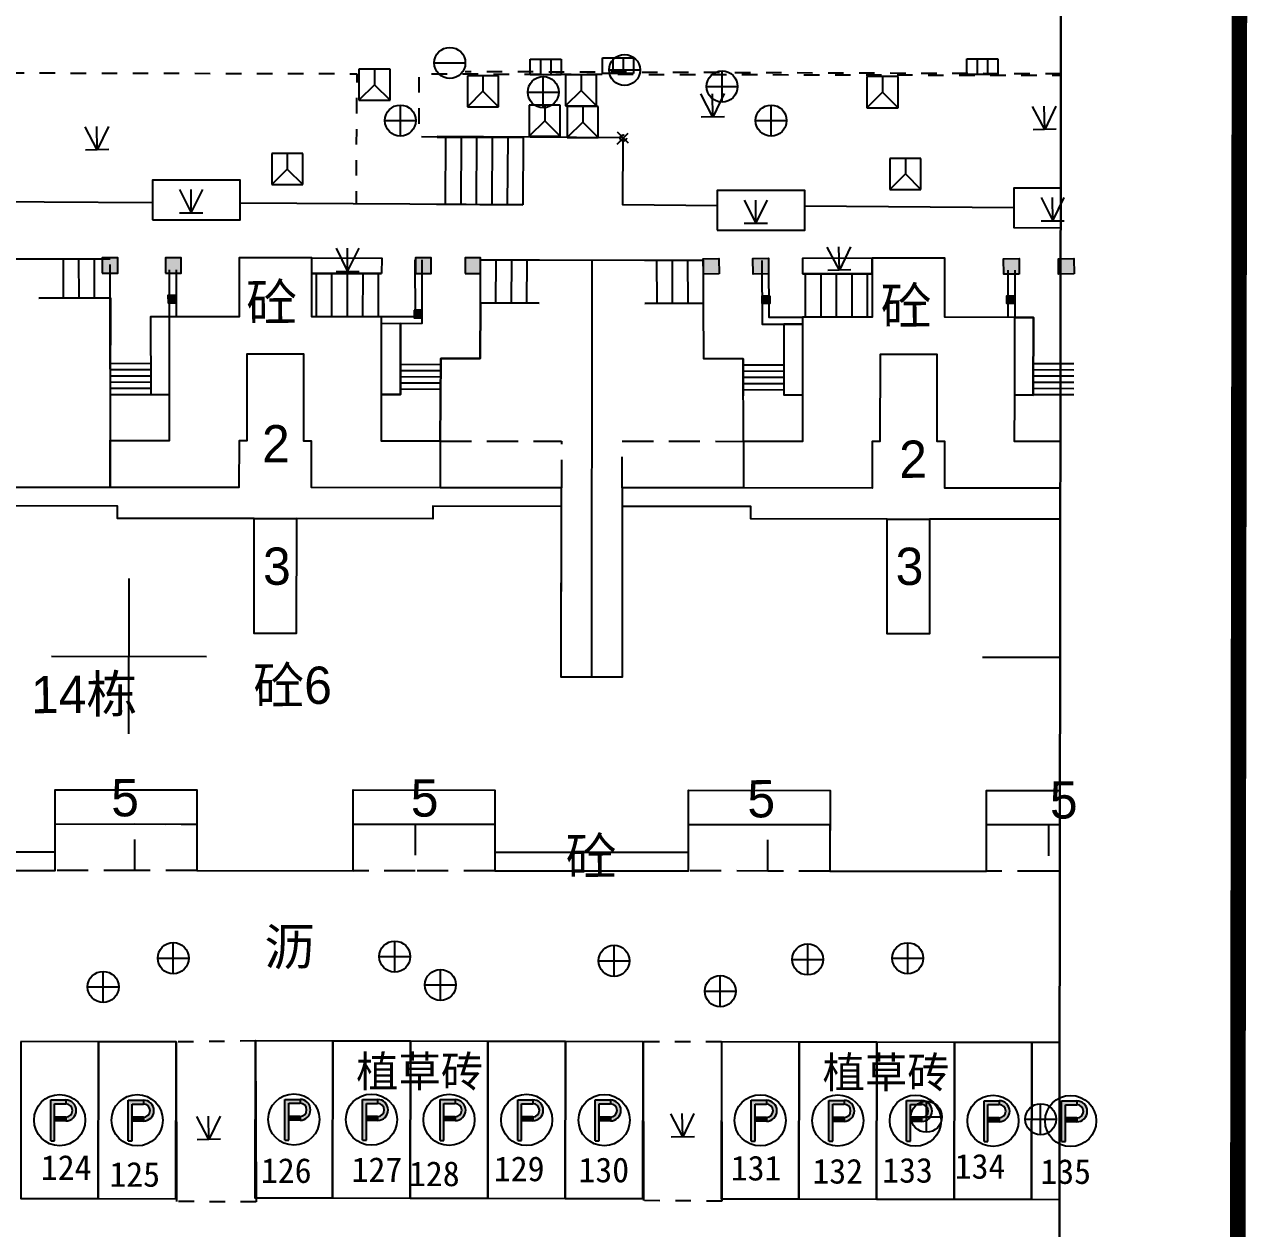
# Model space of a CAD drawing. Extents: x 99002 to 478558, y 2449839 to 2450453.
# Drawn here: x 478502.37 to 478542.15, y 2450095.08 to 2450133.86 of the extents above; entities that cross this region are included whole.
import ezdxf
from ezdxf.enums import TextEntityAlignment as Align

# ---------------------------------------------------------------- set-up
doc = ezdxf.new("R2010")
doc.units = 0
doc.header["$LTSCALE"] = 0.5
doc.header["$PDMODE"] = 35
doc.header["$PDSIZE"] = 0.2
doc.linetypes.add('X5', pattern=[3, 2, -1])
doc.linetypes.add('X6', pattern=[2, 1, -1])
doc.layers.get('0').update_dxf_attribs({"linetype": 'CONTINUOUS'})
for name, color, linetype in [('DLSS', 4, 'CONTINUOUS'), ('DMTZ', 3, 'CONTINUOUS'), ('GCD', 1, 'CONTINUOUS'), ('GXYZ', 2, 'CONTINUOUS'), ('JMD', 6, 'CONTINUOUS'), ('TK', 7, 'CONTINUOUS'), ('ZBTZ', 3, 'CONTINUOUS'), ('ZJ', 7, 'CONTINUOUS')]:
    doc.layers.add(name, color=color, linetype=linetype)
doc.styles.add('HZ', font='STXIHEI.TTF', dxfattribs={"width": 0.8})
doc.styles.add('等线体', font='simhei.ttf')
doc.styles.add('细等线体', font='FZXDXJW.TTF', dxfattribs={"width": 0.8})
doc.linetypes.add('10422', pattern='A,0.75,[150,AAA.SHX,S=0.5,R=0,X=0,Y=0.5],1.5,[177,AAA.SHX,S=1,R=0,X=0,Y=0.4],0.75', length=3)
doc.linetypes.add('1161', pattern='A,0,[149,AAA.SHX,S=0.15,R=0,X=0,Y=0],-1.6', length=1.6)
doc.linetypes.add('444', pattern='A,4.5,[145,AAA.SHX,S=1,R=0,X=0,Y=1],4.5,-0.5,[146,AAA.SHX,S=1,R=0,X=0,Y=0],-0.5', length=10)

# ---------------------------------------------------------------- blocks, each defined once
blk = doc.blocks.new('gc043')
for p, q in [((-8.881784197001252e-16, -1), (-8.881784197001252e-16, 1)), ((-1, 0), (1, 0))]:
    blk.add_line(p, q)
blk.add_circle((0, 0), 1)
blk = doc.blocks.new('GC200')
at = {"linetype": 'Continuous', "const_width": 0.2, "flags": 128}
blk.add_lwpolyline([(-0.1, 0, 1), (0.1, 0, 1)], format="xyb", close=True, dxfattribs=at)
blk = doc.blocks.new('gc042')
blk.add_line((-1, 0), (1, 0))
blk.add_circle((0, 0), 1)
blk = doc.blocks.new('gc049')
for p, q in [((-1, 1.2), (-1, -0.8)), ((1, 1.2), (-1, 1.2)), ((0, 1.2), (0, 0.2)), ((1, -0.8), (1, 1.2)), ((0, 0.2), (-1, -0.8)), ((0, 0.2), (1, -0.8)), ((-1, -0.8), (1, -0.8))]:
    blk.add_line(p, q)
blk = doc.blocks.new('gc041')
for p, q in [((-1, 0.5), (1, 0.5)), ((-1, -0.5), (-1, 0.5)), ((-0.3300000000000001, 0.5), (-0.3300000000000001, -0.5)), ((0.3300000000000001, 0.5), (0.3300000000000001, -0.5)), ((1, 0.5), (1, -0.5)), ((1, -0.5), (-1, -0.5))]:
    blk.add_line(p, q)
blk = doc.blocks.new('gc002')
at = {"linetype": 'Continuous'}
blk.add_hatch(color=256, dxfattribs=at).paths.add_polyline_path([(0.5, 0.5), (-0.5, 0.5), (-0.5, -0.5), (0.5, -0.5)])
blk.add_lwpolyline([(-0.5, -0.5), (0.5, -0.5), (0.5, 0.5), (-0.5, 0.5), (-0.5, -0.5)])
blk = doc.blocks.new('gc124')
for p, q in [((-0.75, 1.5), (0, 0)), ((0, 0), (0, 1.5)), ((0, 0), (0.75, 1.5)), ((-0.75, 0), (0.75, 0))]:
    blk.add_line(p, q)
blk = doc.blocks.new('gc297')
at = {"linetype": 'Continuous'}
for points in [[(-0.3264895667662628, 1.045900798234385), (0.3985104332337368, 1.045900798234385), (0.3985104332337368, 1.295900798234385), (-0.4514895667662628, 1.295900798234385), (-0.5764895667662628, 1.295900798234385), (-0.5764895667662628, 1.170900798234385), (-0.5764895667662628, -1.329099201765614), (-0.3264895667662628, -1.329099201765614)], [(0.3985104332337368, -0.05409920176561478), (-0.3264895667662628, -0.05409920176561478), (-0.3264895667662628, 0.1959007982343852), (0.3985104332337368, 0.1959007982343852)]]:
    blk.add_hatch(color=256, dxfattribs=at).paths.add_polyline_path(points)
h = blk.add_hatch(color=256, dxfattribs=at)
edge = h.paths.add_edge_path()
edge.add_line((0.3985104332337368, 1.295900798234385), (0.3985104332337368, 1.045900798234385))
edge.add_arc((0.3985104332337368, 0.6209007982343853), 0.425, -90, 90, ccw=False)
edge.add_line((0.3985104332337372, 0.1959007982343852), (0.3985104332337372, -0.05409920176561478))
edge.add_arc((0.3985104332337368, 0.6209007982343853), 0.675, 270, 450)
for p, q in [((-0.5764895667662628, 1.170900798234385), (-0.5764895667662628, 1.295900798234385)), ((-0.5764895667662628, 1.295900798234385), (-0.4514895667662628, 1.295900798234385)), ((-0.5764895667662628, -1.329099201765614), (-0.5764895667662628, 1.170900798234385)), ((-0.4514895667662628, 1.295900798234385), (0.3985104332337368, 1.295900798234385)), ((-0.3264895667662628, 1.045900798234385), (0.3985104332337368, 1.045900798234385)), ((-0.3264895667662628, -1.329099201765614), (-0.3264895667662628, 1.045900798234385)), ((0.3985104332337368, 1.295900798234385), (0.3985104332337368, 1.045900798234385)), ((0.3985104332337368, 1.295900798234385), (0.3985104332337368, 1.045900798234385)), ((0.3985104332337368, 0.1959007982343852), (-0.3264895667662628, 0.1959007982343852)), ((-0.3264895667662628, -0.05409920176561478), (-0.3264895667662628, 0.1959007982343852)), ((0.3985104332337372, 0.1959007982343852), (0.3985104332337372, -0.05409920176561478)), ((0.3985104332337368, 0.1959007982343852), (0.3985104332337368, -0.05409920176561478)), ((0.3985104332337368, 0.1959007982343852), (0.3985104332337372, -0.05409920176561478)), ((0.3985104332337368, -0.05409920176561478), (-0.3264895667662628, -0.05409920176561478)), ((-0.5764895667662628, -1.329099201765614), (-0.3264895667662628, -1.329099201765614))]:
    blk.add_line(p, q)
blk.add_circle((0, 0), 1.65)
for radius in [0.675, 0.425]:
    blk.add_arc((0.3985104332337368, 0.6209007982343853), radius, 270, 90)

msp = doc.modelspace()

# ---------------------------------------------------------------- linework, layer by layer
at = {"layer": 'DLSS', "color": 4, "linetype": 'X6', "flags": 128}
for points in [[(478479.9838899969, 2450128.264379662), (478479.9425213278, 2450132.35327908), (478513.0703998981, 2450132.276749705), (478513.0474555672, 2450128.083468661)], [(478515.6579225657, 2450130.236564184), (478515.0843441022, 2450130.239714451), (478515.0870342194, 2450132.272304073), (478535.7573358774, 2450132.224678493)], [(478535.7573939497, 2450132.268556535), (478516.56860415, 2450132.340855641)], [(478509.8145740133, 2450101.117774931), (478507.2536239993, 2450101.087585903)], [(478524.8236571151, 2450101.088322196), (478522.2996705187, 2450101.093275084)], [(478509.8292010763, 2450095.938643103), (478507.2681516079, 2450095.943668713)], [(478524.8381456935, 2450095.958224808), (478522.3141241116, 2450095.975565335)]]:
    msp.add_lwpolyline(points, dxfattribs=at)
at = {"layer": 'DLSS', "color": 4, "linetype": 'Continuous', "flags": 128}
for points in [[(478506.4889595608, 2450127.574189636), (478509.3180256016, 2450127.570422533), (478509.3197225417, 2450128.844735479), (478506.4906565009, 2450128.848502584)], [(478524.6826624909, 2450127.238821651), (478527.5117285317, 2450127.235054548), (478527.5134254718, 2450128.509367482), (478524.6843594309, 2450128.513134587)]]:
    msp.add_lwpolyline(points, close=True, dxfattribs=at)
msp.add_lwpolyline([(478535.7525243195, 2450128.589178009), (478534.2460630096, 2450128.591183972), (478534.2443660696, 2450127.316871042), (478535.7508377758, 2450127.314865068)], dxfattribs=at)
at = {"layer": 'DLSS', "color": 4, "linetype": 'Continuous'}
for points in [[(478513.873396988, 2450125.837072252), (478511.6216667065, 2450125.84406821), (478511.6220341493, 2450126.344075824), (478513.8748542262, 2450126.337078482)], [(478527.4302268185, 2450125.827110253), (478529.6819645354, 2450125.830796917), (478529.6823324315, 2450126.330804526), (478527.4295045033, 2450126.327118082)]]:
    msp.add_lwpolyline(points, close=True, dxfattribs=at)
at = {"layer": 'DLSS', "color": 4, "linetype": '1161', "flags": 128}
for points in [[(478502.253549612, 2450101.097307307), (478502.2437286335, 2450096.046260721), (478504.7437658272, 2450096.041400026), (478504.7535868057, 2450101.092446605)], [(478504.7535868057, 2450101.092446605), (478504.7437658272, 2450096.041400026), (478507.2438030208, 2450096.03653933), (478507.2536239993, 2450101.087585903)], [(478524.8259371083, 2450101.088091773), (478524.8161161297, 2450096.037045247), (478527.3161533234, 2450096.032184551), (478527.3259743019, 2450101.083231071)], [(478527.3259743019, 2450101.083231071), (478527.3161533234, 2450096.032184552), (478529.816190517, 2450096.027323856), (478529.8260114955, 2450101.07837037)], [(478529.8260114955, 2450101.07837037), (478529.816190517, 2450096.027323857), (478532.3162277106, 2450096.022463161), (478532.3260486892, 2450101.073509668)], [(478532.3260486892, 2450101.073509668), (478532.3162277106, 2450096.022463162), (478534.8162649043, 2450096.017602467), (478534.8260858828, 2450101.068648966)]]:
    msp.add_lwpolyline(points, close=True, dxfattribs=at)
at = {"layer": 'DLSS', "color": 4, "linetype": '1161', "elevation": 3.468, "flags": 128}
for points in [[(478509.7994845505, 2450101.117578593), (478509.7896635719, 2450096.066532027), (478512.2897007656, 2450096.061671331), (478512.2995217441, 2450101.112717891)], [(478512.2995217441, 2450101.112717891), (478512.2897007656, 2450096.061671332), (478514.7897379592, 2450096.056810636), (478514.7995589377, 2450101.107857189)], [(478514.7995589377, 2450101.107857189), (478514.7897379592, 2450096.056810637), (478517.2897751529, 2450096.051949941), (478517.2995961314, 2450101.102996487)], [(478517.2995961314, 2450101.102996487), (478517.2897751529, 2450096.051949942), (478519.7898123465, 2450096.047089246), (478519.799633325, 2450101.098135785)], [(478519.799633325, 2450101.098135785), (478519.7898123465, 2450096.047089246), (478522.2898495402, 2450096.042228551), (478522.2996705187, 2450101.093275084)]]:
    msp.add_lwpolyline(points, close=True, dxfattribs=at)
at = {"layer": 'DLSS', "color": 4, "linetype": '1161', "flags": 128}
msp.add_lwpolyline([(478535.7160988135, 2450101.066918557), (478534.8260858828, 2450101.068648966), (478534.8162649043, 2450096.017602467), (478535.7094137829, 2450096.015865962)], dxfattribs=at)
at = {"layer": 'DLSS', "color": 4, "linetype": 'X6'}
msp.add_point((478521.6577164667, 2450130.203680588), dxfattribs=at)
at = {"layer": 'DMTZ', "color": 3, "linetype": '10422', "flags": 128}
msp.add_lwpolyline([(478505.1264887138, 2450118.948723296), (478505.143329548, 2450125.05893412)], dxfattribs=at)
at = {"layer": 'DMTZ', "color": 3, "linetype": '10422', "ltscale": 0.7}
for points in [[(478517.0564083767, 2450124.890451151), (478517.0463120881, 2450123.097097214), (478515.7763087426, 2450123.103491541), (478515.7623933374, 2450120.440933186)], [(478525.5279275346, 2450120.433757187), (478525.5227538729, 2450123.096327206), (478524.2532878622, 2450123.091801306), (478524.2458275007, 2450124.885168137)], [(478507.0305621467, 2450124.447417527), (478506.4305522187, 2450124.447017972), (478506.4322168347, 2450121.946974096), (478507.0287257714, 2450121.9486512)], [(478513.8829440514, 2450121.944486816), (478514.4794492834, 2450121.941121397), (478514.4855606637, 2450124.224578313), (478513.8855641653, 2450124.222439205)], [(478527.4307368951, 2450124.212421058), (478526.8316795217, 2450124.210285298), (478526.8325559056, 2450121.931517708), (478527.4290631341, 2450121.934472058)], [(478534.2691745871, 2450121.928168487), (478534.8656811581, 2450121.925614716), (478534.871020398, 2450124.425653407), (478534.2710117052, 2450124.426934774)]]:
    msp.add_lwpolyline(points, dxfattribs=at)
at = {"layer": 'JMD', "color": 6, "linetype": 'Continuous'}
for p, q in [((478515.6579225657, 2450130.236564184), (478518.4345289434, 2450130.221314218)), ((478515.9345247315, 2450130.235045001), (478515.9226677895, 2450128.067788357)), ((478516.434525574, 2450130.232298844), (478516.4226686318, 2450128.0650422)), ((478516.9345264165, 2450130.229552688), (478516.9226694744, 2450128.062296045)), ((478517.4345272583, 2450130.22680653), (478517.4226703166, 2450128.059549888)), ((478517.9345281012, 2450130.224060375), (478517.922671159, 2450128.056803732)), ((478518.4345289434, 2450130.221314218), (478518.4226720009, 2450128.054057575)), ((478515.6460682698, 2450128.069307527), (478518.4226746475, 2450128.054057563)), ((478503.6239743262, 2450125.048734033), (478503.6214524487, 2450126.311548717)), ((478504.123981713, 2450125.049732603), (478504.121461495, 2450126.311716188)), ((478504.6239890996, 2450125.050731172), (478504.6214705415, 2450126.311883659)), ((478517.0558630183, 2450124.890453898), (478517.063402765, 2450126.279612674)), ((478518.959448123, 2450126.270066293), (478517.063402765, 2450126.279612674)), ((478517.5558650643, 2450124.887936442), (478517.5628231531, 2450126.269888407)), ((478518.0558671107, 2450124.885418987), (478518.0628381956, 2450126.269952093)), ((478518.5558691561, 2450124.882901531), (478518.5628532369, 2450126.270015779)), ((478522.3448176023, 2450126.267578613), (478524.2408749436, 2450126.274338433)), ((478522.746357244, 2450124.879822227), (478522.7414119853, 2450126.266945238)), ((478523.2463624494, 2450124.881604845), (478523.2414263936, 2450126.266146698)), ((478523.7463676561, 2450124.883387463), (478523.741440802, 2450126.265348156)), ((478524.2463728624, 2450124.885170082), (478524.2408749436, 2450126.274338433)), ((478505.1239964863, 2450125.051729742), (478505.1218446784, 2450126.129234381)), ((478511.6206378114, 2450124.444044594), (478511.6216667065, 2450125.84406821)), ((478511.6216667065, 2450125.84406821), (478513.873396988, 2450125.837072252)), ((478511.7692926548, 2450124.443939037), (478511.7733706947, 2450125.843192483)), ((478512.2693021304, 2450124.443585079), (478512.2733769541, 2450125.841735285)), ((478512.7693116062, 2450124.443231123), (478512.7733832151, 2450125.840278088)), ((478513.2693210818, 2450124.442877166), (478513.2733894757, 2450125.83882089)), ((478513.7693305571, 2450124.442523209), (478513.7733957361, 2450125.837363692)), ((478529.6819645354, 2450125.830796918), (478527.4302268185, 2450125.827110253)), ((478527.5322434774, 2450124.43235224), (478527.5302283906, 2450125.827254725)), ((478528.0322529137, 2450124.431984817), (478528.0302362525, 2450125.82797708)), ((478528.5322623497, 2450124.431617394), (478528.5302441152, 2450125.828699435)), ((478529.0322717863, 2450124.431249971), (478529.0302519783, 2450125.829421789)), ((478529.532281223, 2450124.430882548), (478529.5302598391, 2450125.830144145)), ((478502.8239625068, 2450125.047136323), (478505.1239964863, 2450125.051729742)), ((478518.9524537346, 2450124.880904772), (478517.0564083767, 2450124.890451151)), ((478522.349770159, 2450124.878408315), (478524.2458275007, 2450124.885168137)), ((478507.2505649984, 2450124.446482083), (478507.0305617282, 2450124.446951917)), ((478515.7763087426, 2450123.103491541), (478515.7702667484, 2450121.903486703)), ((478525.5227538729, 2450123.096327206), (478525.5250856325, 2450121.896311892)), ((478505.1280923061, 2450122.944833164), (478506.430568576, 2450122.946983189)), ((478505.1284811132, 2450122.744830191), (478506.4308987099, 2450122.746980119)), ((478515.7742947445, 2450122.703489928), (478514.4815079063, 2450122.70999897)), ((478515.7753017433, 2450122.903490735), (478514.482043081, 2450122.910002152)), ((478525.5231425007, 2450122.89632398), (478526.8321813461, 2450122.900990968)), ((478525.5235311287, 2450122.696320754), (478526.8322580034, 2450122.700986631)), ((478536.1759660383, 2450122.729234124), (478534.8735530085, 2450122.733298162)), ((478536.1766488143, 2450122.929236305), (478534.8741771116, 2450122.933300527)), ((478505.1288699203, 2450122.544827218), (478506.4312288426, 2450122.546977049)), ((478505.1292587269, 2450122.344824244), (478506.431558975, 2450122.346973979)), ((478515.7722807463, 2450122.303488315), (478514.4804375572, 2450122.309992606)), ((478515.7732877452, 2450122.503489121), (478514.4809727317, 2450122.509995788)), ((478525.5239197566, 2450122.496317528), (478526.8323346608, 2450122.500982292)), ((478525.5243083845, 2450122.296314302), (478526.8324113182, 2450122.300977955)), ((478536.1745981576, 2450122.328547493), (478534.8665504036, 2450122.332629114)), ((478536.1752809334, 2450122.528549678), (478534.8669775426, 2450122.532632095)), ((478505.1296475343, 2450122.14482127), (478506.4318891089, 2450122.146970909)), ((478505.1300363414, 2450121.944818297), (478506.4322192416, 2450121.94696784)), ((478515.7712737474, 2450122.103487509), (478514.4799023825, 2450122.109989424)), ((478525.5246970124, 2450122.096311077), (478526.8324879755, 2450122.100973617)), ((478536.1732326059, 2450121.928543129), (478534.8656961257, 2450121.932623154)), ((478536.1739153817, 2450122.128545311), (478534.8661232648, 2450122.132626134))]:
    msp.add_line(p, q, dxfattribs=at)
at = {"layer": 'JMD', "color": 6, "linetype": '444', "flags": 128}
for points in [[(478524.6837096278, 2450128.025166541), (478521.64588195, 2450128.048303345), (478521.6591063241, 2450130.215621167), (478515.6593335738, 2450130.252160551)], [(478527.5127720803, 2450128.018704687), (478534.245237709, 2450127.971426574)]]:
    msp.add_lwpolyline(points, dxfattribs=at)
at = {"layer": 'JMD', "color": 6, "linetype": '444', "ltscale": 0.5, "flags": 128}
for points in [[(478506.4896795265, 2450128.114846143), (478496.0093859552, 2450128.18323886)], [(478518.4226720009, 2450128.054057575), (478509.318744683, 2450128.110414854)]]:
    msp.add_lwpolyline(points, dxfattribs=at)
at = {"layer": 'JMD', "color": 6, "linetype": '444'}
for points in [[(478500.2518213257, 2450126.317969057), (478505.1226198631, 2450126.31174685)], [(478517.063402765, 2450126.279612674), (478524.2408749436, 2450126.274338433)], [(478520.6422617995, 2450112.837218311), (478520.6521388535, 2450126.276975553)]]:
    msp.add_lwpolyline(points, dxfattribs=at)
at = {"layer": 'JMD', "color": 6, "linetype": 'Continuous', "ltscale": 3.5}
for points in [[(478535.7417207473, 2450120.426251788), (478534.2680719271, 2450120.427334669), (478534.269071103, 2450121.78735701), (478534.2710113046, 2450124.427400379), (478532.0209742447, 2450124.429053777), (478532.0223706016, 2450126.329084991), (478529.6823319974, 2450126.330804529), (478529.6809356402, 2450124.430773312), (478527.4308985801, 2450124.432426712), (478527.428958378, 2450121.792383333), (478527.4279590826, 2450120.432360987), (478525.5279275346, 2450120.433757187), (478525.5268251474, 2450118.933732538), (478521.626760806, 2450118.936598419), (478521.6222777643, 2450112.836498171), (478519.6622454288, 2450112.837938454), (478519.6667284708, 2450118.938038707), (478515.7666641298, 2450118.940904588), (478515.7677665176, 2450120.440929243), (478513.8677353745, 2450120.442325443), (478513.8687346696, 2450121.802347798), (478513.8706748714, 2450124.442391195), (478511.6206378114, 2450124.444044594), (478511.6220341685, 2450126.344075828), (478509.2819955638, 2450126.345795366), (478509.2805992069, 2450124.445764128), (478507.0305621467, 2450124.447417527), (478507.028621945, 2450121.807374121), (478507.0276225304, 2450120.447351761), (478505.1275911017, 2450120.448747959), (478505.1264887138, 2450118.948723296), (478501.2264243732, 2450118.951589175)], [(478535.7397354767, 2450118.926227796), (478532.0169321574, 2450118.92896342), (478532.0180345449, 2450120.428988063), (478531.7680304206, 2450120.429171774), (478531.7700882101, 2450123.229217774), (478529.9300578546, 2450123.230569886), (478529.9280000649, 2450120.430523883), (478529.6779959407, 2450120.430707593), (478529.6768935529, 2450118.930682948), (478521.626760806, 2450118.936598419), (478521.6222777643, 2450112.836498171), (478519.6622454288, 2450112.837938454), (478519.6667284708, 2450118.938038707), (478511.616595724, 2450118.943954178), (478511.6176981118, 2450120.443978837), (478511.3676939872, 2450120.444162547), (478511.369751777, 2450123.244208577), (478509.5297214211, 2450123.245560689), (478509.5276636314, 2450120.445514657), (478509.2776595071, 2450120.445698367), (478509.2765571196, 2450118.945673706), (478501.2264243732, 2450118.951589175)], [(478535.7384119629, 2450117.926211807), (478531.5261891488, 2450117.929307067), (478531.5234699263, 2450114.229246281), (478530.1634474895, 2450114.230245661), (478530.1661667118, 2450117.93030645), (478525.7660941218, 2450117.933539748), (478525.7663880917, 2450118.333546322), (478521.626319851, 2450118.336588562), (478521.6222777641, 2450112.836498174), (478519.6622454289, 2450112.837938456), (478519.6662875154, 2450118.33802885), (478515.526219275, 2450118.34107109), (478515.5259253051, 2450117.941064515), (478511.1258527153, 2450117.944297812), (478511.1231334931, 2450114.244236987), (478509.7631110561, 2450114.245236367), (478509.7658302783, 2450117.945297196), (478505.3657576884, 2450117.948530495), (478505.3660516582, 2450118.348537072), (478501.2259834179, 2450118.351579312)], [(478497.1177287736, 2450107.21440894), (478503.3578315997, 2450107.209823571), (478503.3593014497, 2450109.209856458), (478507.9193766792, 2450109.206505606), (478507.9174658742, 2450106.606462859), (478512.957549022, 2450106.602759294), (478512.959459827, 2450109.202802035), (478517.5195350565, 2450109.199451182), (478517.5180652066, 2450107.19941831), (478523.7581680331, 2450107.19483294), (478523.7596378828, 2450109.194865806), (478528.3197131119, 2450109.191514955), (478528.3178023072, 2450106.591472235), (478533.3578854557, 2450106.587768668), (478533.3597962606, 2450109.187811381), (478535.7268444528, 2450109.186072018)], [(478497.1172878185, 2450106.614399069), (478503.3573906448, 2450106.609813701), (478503.3584930323, 2450108.109838367), (478507.9185682617, 2450108.106487518), (478507.9174658745, 2450106.606462855), (478512.9575490223, 2450106.60275929), (478512.9586514101, 2450108.102783948), (478517.5187266393, 2450108.099433098), (478517.5176242516, 2450106.599408444), (478523.7577270781, 2450106.594823077), (478523.7588294655, 2450108.094847727), (478528.318904695, 2450108.091496876), (478528.3178023073, 2450106.591472231), (478533.3578854557, 2450106.587768665), (478533.3589878432, 2450108.087793307), (478535.7253885877, 2450108.086054421)], [(478497.1177287737, 2450107.214408937), (478503.3578315997, 2450107.209823567), (478503.3584930323, 2450108.109838367), (478507.9185682617, 2450108.106487518), (478507.9174658745, 2450106.606462855), (478512.9575490223, 2450106.60275929), (478512.9586514101, 2450108.102783948), (478517.5187266393, 2450108.099433098), (478517.5180652067, 2450107.199418306), (478523.7581680333, 2450107.194832936), (478523.7588294655, 2450108.094847727), (478528.318904695, 2450108.091496876), (478528.3178023073, 2450106.591472231), (478533.3578854557, 2450106.587768665), (478533.3589878432, 2450108.087793307), (478535.7253885877, 2450108.086054421)]]:
    msp.add_lwpolyline(points, dxfattribs=at)
at = {"layer": 'JMD', "color": 6, "linetype": 'Continuous', "ltscale": 0.5}
for points in [[(478514.9456402702, 2450126.282231459), (478514.9508465375, 2450124.446242225), (478513.8706748714, 2450124.442391195)], [(478526.3428421681, 2450126.264555351), (478526.3507269141, 2450124.428575677), (478527.4308985801, 2450124.432426707)]]:
    msp.add_lwpolyline(points, dxfattribs=at)
at = {"layer": 'JMD', "color": 7, "linetype": 'Continuous', "ltscale": 0.5}
for points in [[(478515.1653017447, 2450126.28054623), (478515.1714727432, 2450124.227023728), (478513.8724052259, 2450124.22239229)], [(478526.1231982933, 2450126.261303911), (478526.1316693778, 2450124.207789621), (478527.4307368951, 2450124.212421058)]]:
    msp.add_lwpolyline(points, dxfattribs=at)
at = {"layer": 'JMD', "color": 6, "linetype": 'Continuous', "flags": 128}
for points in [[(478507.0305913719, 2450125.962738859), (478507.0305621467, 2450124.447417527)], [(478534.0510376781, 2450125.943657134), (478534.051008453, 2450124.428335823)]]:
    msp.add_lwpolyline(points, dxfattribs=at)
at = {"layer": 'JMD', "color": 7, "linetype": 'Continuous', "flags": 128}
for points in [[(478507.2505946421, 2450125.962269024), (478507.2505654171, 2450124.446947692)], [(478534.2710409483, 2450125.9431873), (478534.2710117232, 2450124.427865989)]]:
    msp.add_lwpolyline(points, dxfattribs=at)
at = {"layer": 'JMD', "color": 6, "linetype": '444', "ltscale": 0.5}
for points in [[(478505.1329587518, 2450120.44152543), (478505.1239964863, 2450125.051729742), (478502.8239625068, 2450125.047136323)], [(478515.7623933374, 2450120.440933186), (478515.776854101, 2450123.103488795), (478517.0463120881, 2450123.097097214), (478517.0558869599, 2450124.890453777), (478518.9524537348, 2450124.880904771)], [(478525.5279275346, 2450120.433757187), (478525.5227538729, 2450123.096327206), (478524.2532878622, 2450123.091801306), (478524.2463489209, 2450124.885169996), (478522.3497701585, 2450124.878408314)], [(478507.0305621467, 2450124.447417527), (478506.4305522187, 2450124.447017972), (478506.4322168347, 2450121.946974096), (478507.0287250876, 2450121.947720793)], [(478514.4855606637, 2450124.224578313), (478514.4794492745, 2450121.940655787), (478513.8829440514, 2450121.944486816)], [(478527.4307368951, 2450124.212421058), (478526.8316795217, 2450124.210285298), (478526.8325529243, 2450121.931517694), (478527.4290631341, 2450121.934472058)], [(478534.2710117052, 2450124.426934774), (478534.871020398, 2450124.425653407), (478534.8656811581, 2450121.925614716), (478534.2691739034, 2450121.927238078)]]:
    msp.add_lwpolyline(points, dxfattribs=at)
at = {"layer": 'JMD', "color": 6, "linetype": 'X5', "flags": 128}
for points in [[(478515.7677665176, 2450120.440929243), (478519.6678308582, 2450120.43806336), (478519.6667284708, 2450118.938038707)], [(478521.626760806, 2450118.936598419), (478521.6278631934, 2450120.43662307), (478525.5279275346, 2450120.433757187)], [(478505.9174328789, 2450106.607932525), (478503.3573906448, 2450106.609813701)], [(478517.5176242518, 2450106.599408445), (478514.9575820176, 2450106.601289621)], [(478526.3177693122, 2450106.592941901), (478523.7577270781, 2450106.594823077)], [(478535.723403317, 2450106.586030429), (478535.357918451, 2450106.586298996)]]:
    msp.add_lwpolyline(points, dxfattribs=at)
at = {"layer": 'JMD', "color": 6, "linetype": 'Continuous'}
for points in [[(478509.7658302783, 2450117.945297196), (478511.1258527148, 2450117.944297813)], [(478530.1661667117, 2450117.93030645), (478531.5261891482, 2450117.929307067)]]:
    msp.add_lwpolyline(points, dxfattribs=at)
at = {"layer": 'JMD', "color": 6, "linetype": 'X5'}
for points in [[(478507.9174658745, 2450106.606462855), (478505.9174328786, 2450106.607932526), (478505.9185352667, 2450108.107957188), (478507.9185682617, 2450108.106487518)], [(478514.9575820176, 2450106.601289621), (478512.9575490223, 2450106.60275929), (478512.9586514101, 2450108.102783948), (478514.9586844054, 2450108.101314277)], [(478528.3178023073, 2450106.591472231), (478526.317769312, 2450106.592941901), (478526.3188716995, 2450108.092966548), (478528.318904695, 2450108.091496876)], [(478535.357918451, 2450106.586298996), (478533.3578854557, 2450106.587768665), (478533.3589878432, 2450108.087793307), (478535.3590208383, 2450108.086323637)]]:
    msp.add_lwpolyline(points, close=True, dxfattribs=at)
at = {"layer": 'TK', "color": 7, "linetype": 'Continuous'}
for p, q in [((478505.7287301351, 2450111.010778439), (478505.7353477027, 2450116.010857622)), ((478503.2319991892, 2450113.514126597), (478508.2320786486, 2450113.507509464)), ((478535.7325156757, 2450113.471115229), (478533.232475946, 2450113.474423795))]:
    msp.add_line(p, q, dxfattribs=at)
at = {"layer": 'TK', "color": 7, "linetype": 'Continuous', "flags": 128}
msp.add_lwpolyline([(478199.6386913919, 2449858.161364401, 0.5, 0.5, 0), (478541.144118473, 2449857.709460105, 0.5, 0.5, 0), (478541.900506446, 2450429.218500016, 0.5, 0.5, 0), (478200.3950793649, 2450429.670506957, 0.5, 0.5, 0)], format="xyseb", close=True, dxfattribs=at)
at = {"layer": 'TK', "color": 7, "linetype": 'Continuous'}
msp.add_lwpolyline([(478535.4016372973, 2449863.467160006), (478205.396392973, 2449863.903847439), (478206.1375605405, 2450423.91280433), (478536.1428048649, 2450423.476019705)], close=True, dxfattribs=at)
at = {"layer": 'TK', "color": 7, "linetype": 'Continuous', "flags": 128}
msp.add_lwpolyline([(478205.396392973, 2449863.903847439), (478535.4016372973, 2449863.467160006), (478536.1428048649, 2450423.476019705), (478206.1375605405, 2450423.91280433)], close=True, dxfattribs=at)
at = {"layer": 'TK', "color": 7, "linetype": 'Continuous'}
msp.add_lwpolyline([(478535.4016372973, 2449863.467160006), (478536.1428048649, 2450423.476019705)], dxfattribs=at)
at = {"layer": 'ZBTZ', "color": 3, "linetype": '1161', "flags": 128}
for points in [[(478507.2536239993, 2450101.087585903), (478507.2681516079, 2450095.943668713)], [(478509.8145740133, 2450101.117774931), (478509.8292010763, 2450095.938643103)], [(478524.8236571151, 2450101.088322196), (478524.8381456935, 2450095.958224808)]]:
    msp.add_lwpolyline(points, dxfattribs=at)
at = {"layer": 'ZBTZ', "color": 3, "linetype": '1161', "elevation": 3.468, "flags": 128}
msp.add_lwpolyline([(478522.2996705187, 2450101.093275084), (478522.3141241116, 2450095.975565335)], dxfattribs=at)

# ---------------------------------------------------------------- block references
at = {"layer": 'DLSS', "color": 4, "linetype": 'Continuous', "xscale": 0.5, "yscale": 0.5}
for p in [(478503.4986577196, 2450098.569353665), (478505.9986949132, 2450098.564492966), (478511.0445926579, 2450098.58962496, 3.468), (478513.5446298516, 2450098.584764262, 3.468), (478516.0446670454, 2450098.579903563, 3.468), (478518.5447042389, 2450098.575042865, 3.468), (478521.0447414326, 2450098.570182167, 3.468), (478526.0710452158, 2450098.560138161), (478528.5710824095, 2450098.555277463), (478531.0711196031, 2450098.550416764), (478533.5711567968, 2450098.545556066), (478536.0711939904, 2450098.540695367)]:
    msp.add_blockref('gc297', p, dxfattribs=at)
at = {"layer": 'GCD', "color": 1, "linetype": 'Continuous'}
ref = msp.add_blockref('GC200', (478533.2286566532, 2450132.500763209, 3.235), dxfattribs=dict(at, xscale=4.876000004212864e-06, yscale=4.876000004212864e-06, zscale=4.876000004212864e-06))
ref.add_attrib('height', '3.24', dxfattribs={"linetype": 'Continuous', "height": 9.752000008425727e-06, "style": '细等线体', "width": 0.7999999999999999}).set_placement((478533.8286566532, 2450132.000765647, 3.235), align=Align.MIDDLE_LEFT)
ref = msp.add_blockref('GC200', (478526.4222389937, 2450130.764740256, 3.773), dxfattribs=dict(at, xscale=4.876000004212864e-06, yscale=4.876000004212864e-06, zscale=4.876000004212864e-06))
ref.add_attrib('height', '3.77', dxfattribs={"linetype": 'Continuous', "height": 9.752000008425727e-06, "style": '细等线体', "width": 0.7999999999999999}).set_placement((478527.0222389937, 2450130.264742694, 3.773), align=Align.MIDDLE_LEFT)
ref = msp.add_blockref('GC200', (478510.8327677841, 2450129.105342049, 3.979), dxfattribs=dict(at, xscale=4.876000004212864e-06, yscale=4.876000004212864e-06, zscale=4.876000004212864e-06))
ref.add_attrib('height', '3.98', dxfattribs={"linetype": 'Continuous', "height": 9.752000008425727e-06, "style": '细等线体', "width": 0.7999999999999999}).set_placement((478510.1044131583, 2450130.401700467, 3.979), align=Align.MIDDLE_LEFT)
ref = msp.add_blockref('GC200', (478507.2536239993, 2450101.087585903, 3.474), dxfattribs=dict(at, xscale=4.876000004212864e-06, yscale=4.876000004212864e-06, zscale=4.876000004212864e-06))
ref.add_attrib('height', '3.47', dxfattribs={"linetype": 'Continuous', "height": 9.752000008425727e-06, "style": '细等线体', "width": 0.7999999999999999}).set_placement((478508.0245895601, 2450101.817386759, 3.474), align=Align.MIDDLE_LEFT)
ref = msp.add_blockref('GC200', (478524.8238463088, 2450101.02133273, 3.458), dxfattribs=dict(at, xscale=4.876000004212864e-06, yscale=4.876000004212864e-06, zscale=4.876000004212864e-06))
ref.add_attrib('height', '3.46', dxfattribs={"linetype": 'Continuous', "height": 9.752000008425727e-06, "style": '细等线体', "width": 0.7999999999999999}).set_placement((478525.677931665, 2450101.585616946, 3.458), align=Align.MIDDLE_LEFT)
at = {"layer": 'GXYZ', "color": 2, "linetype": 'Continuous', "xscale": 0.5, "yscale": 0.5}
for name, p in [('gc042', (478516.0695163156, 2450132.623473643, 3.557)), ('gc041', (478519.1593946883, 2450132.490382181, 3.221)), ('gc041', (478521.4874952132, 2450132.53530198, 3.448)), ('gc041', (478533.2286566532, 2450132.500763209, 3.235)), ('gc049', (478513.6438763755, 2450131.822669635, 3.625)), ('gc049', (478517.1361938925, 2450131.610044192, 3.838)), ('gc043', (478519.0793227104, 2450131.681473926, 3.892)), ('gc049', (478520.2989488103, 2450131.636250643, 3.749)), ('gc049', (478530.0103826025, 2450131.581006083, 3.653)), ('gc043', (478514.4760292965, 2450130.765549783, 3.495)), ('gc049', (478519.1262878471, 2450130.66073879, 3.923)), ('gc049', (478520.3537820059, 2450130.618025109, 3.769)), ('gc043', (478526.4222389937, 2450130.764740256, 3.773)), ('gc049', (478510.8327677841, 2450129.105342049, 3.979)), ('gc049', (478530.7469082279, 2450128.945985061, 4.055)), ('gc043', (478507.1591932814, 2450103.785758324, 3.387)), ('gc043', (478514.2963874361, 2450103.837314029, 3.385)), ('gc043', (478530.8226063896, 2450103.782442641, 3.42)), ('gc043', (478521.3603302867, 2450103.699963353, 3.378)), ('gc043', (478527.5995022295, 2450103.746707396, 3.389)), ('gc043', (478504.9009265458, 2450102.858730558, 3.414)), ('gc043', (478515.7662011218, 2450102.921352806, 3.375)), ('gc043', (478524.7840969378, 2450102.722415234, 3.371)), ('gc043', (478531.4248595313, 2450098.6765559, 3.49)), ('gc043', (478535.1058187658, 2450098.596683208, 3.474))]:
    msp.add_blockref(name, p, dxfattribs=at)
at = {"layer": 'GXYZ', "color": 2, "linetype": 'Continuous', "xscale": 0.5, "yscale": 0.5, "zscale": 0.5}
for name, p in [('gc042', (478521.7003146298, 2450132.396017888)), ('gc043', (478524.8426670865, 2450131.864849986))]:
    msp.add_blockref(name, p, dxfattribs=at)
at = {"layer": 'JMD', "color": 6, "linetype": 'Continuous', "yscale": 0.5, "zscale": 0.5}
for p, xscale, rotation in [((478505.1224633969, 2450126.098842495), 0.4999999999472968, 0.03491144688940722), ((478507.1606431717, 2450126.097344774), 0.4999999996562585, 0.03491144690972834), ((478515.2172539785, 2450126.091424513), 0.4999999999764006, 0.03491144688737511), ((478516.8121391784, 2450126.090252539), 0.4999999999764006, 0.03491144688737511)]:
    msp.add_blockref('gc002', p, dxfattribs=dict(at, xscale=xscale, rotation=rotation))
at = {"layer": 'JMD', "color": 6, "linetype": 'Continuous', "extrusion": (0, 0, -1), "yscale": 0.5, "zscale": -0.5}
for p, xscale, rotation in [((-478524.4918509478, 2450126.072383299), 0.5000000000896843, 359.0478184632069), ((-478526.0867389264, 2450126.074993116), 0.5000000000896843, 359.0478184632069), ((-478534.1649263664, 2450126.067885189), 0.4999999998568858, 359.0478184627634), ((-478535.931527413, 2450126.072075426), 0.4999999997404865, 359.0478184625417)]:
    msp.add_blockref('gc002', p, dxfattribs=dict(at, xscale=xscale, rotation=rotation))
at = {"layer": 'JMD', "color": 6, "linetype": 'Continuous', "yscale": 0.25}
for p, xscale, rotation in [((478507.1257335792, 2450125.014590581), -0.2499999999278057, 90.14770029636738), ((478526.2537827017, 2450124.995194835), -0.2499999999278057, 90.14770029636738), ((478534.1461798854, 2450124.99550887), -0.2499999999278057, 90.14770029636738), ((478515.0458908058, 2450124.539376931), 0.250000000035334, 270.4124916938905)]:
    msp.add_blockref('gc002', p, dxfattribs=dict(at, xscale=xscale, rotation=rotation))
at = {"layer": 'ZBTZ', "color": 3, "linetype": 'Continuous', "extrusion": (0, 0, -1), "xscale": 0.5000000000023849, "yscale": 0.5, "zscale": -1, "rotation": 359.0478184630405}
for p in [(-478524.5452183922, 2450130.880957482), (-478535.2358934895, 2450130.478256211), (-478504.7105901887, 2450129.824744816), (-478528.6202122219, 2450125.948413155), (-478508.3032949691, 2450097.944246906), (-478523.5733479803, 2450098.026573395)]:
    msp.add_blockref('gc124', p, dxfattribs=at)
at = {"layer": 'ZBTZ', "color": 3, "linetype": 'Continuous', "yscale": 0.5}
for p, xscale, rotation in [((478507.7381689942, 2450127.792598743), 0.5000000000016251, 0.09746097676171374), ((478525.9318719243, 2450127.457230757), 0.5000000000016251, 0.09746097676171374), ((478535.493575503, 2450127.535280146), 0.5000000000016251, 0.09746097676171374), ((478512.7786061971, 2450125.903511271), 0.5000000000055044, 0.03491144688534299)]:
    msp.add_blockref('gc124', p, dxfattribs=dict(at, xscale=xscale, rotation=rotation))

# ---------------------------------------------------------------- texts
at = {"layer": 'DLSS', "color": 4, "linetype": '1161', "style": 'HZ'}
for s, p in [('124', (478502.8936125095, 2450096.642423271)), ('125', (478505.1001246495, 2450096.422036163)), ('126', (478509.9841952348, 2450096.545616066)), ('127', (478512.9050021471, 2450096.574193619)), ('128', (478514.7546472976, 2450096.441970605)), ('129', (478517.4885100767, 2450096.601268938)), ('130', (478520.2145136534, 2450096.565218414)), ('131', (478525.1222385743, 2450096.62457759)), ('132', (478527.7507965016, 2450096.523766705)), ('133', (478530.0001384532, 2450096.55344783)), ('134', (478532.3369218046, 2450096.680130537)), ('135', (478535.0952054936, 2450096.514260375))]:
    msp.add_text(s, height=0.8, dxfattribs=at).set_placement(p)
at = {"layer": 'DMTZ', "color": 3, "linetype": 'Continuous', "style": '等线体'}
for p in [(478513.053685928, 2450099.636310289, 3.468), (478528.0801384858, 2450099.606823482)]:
    msp.add_text('植草砖', height=1, dxfattribs=at).set_placement(p)
at = {"layer": 'JMD', "color": 6, "linetype": 'Continuous', "style": '细等线体'}
for s, height, rotation, p in [('砼', 1.200000000035971, 0.4935465283607533, (478509.5174674495, 2450124.303455824)), ('砼', 1.200000000035971, 0.4935465283607533, (478529.9585376777, 2450124.18714545)), ('2', 1.200000000035971, 0.4935465016813141, (478510.0262277878, 2450119.753156525)), ('2', 1.200000000035971, 0.4935465016813141, (478530.554242463, 2450119.254631178)), ('3', 1.200000000035971, 0.4935465016813141, (478510.0566753565, 2450115.809243035)), ('3', 1.200000000035971, 0.4935465016813141, (478530.4377480649, 2450115.804075771)), ('砼6', 1.200000000036087, 0.4935465016813141, (478509.7453821442, 2450111.95878778)), ('5', 1.200000000035971, 0.4935465016813141, (478505.165670361, 2450108.350378236)), ('5', 1.200000000035971, 0.4935465016813141, (478514.8161358488, 2450108.341639463)), ('5', 1.200000000035971, 0.4935465016813141, (478525.6620039615, 2450108.316812652)), ('5', 1.200000000035971, 0.4935465016813141, (478535.4080628821, 2450108.280367367)), ('砼', 1.200000000035971, 0.4935465016813141, (478519.8111462962, 2450106.460355118))]:
    msp.add_text(s, height=height, rotation=rotation, dxfattribs=at).set_placement(p)
at = {"layer": 'ZJ', "color": 7, "linetype": 'Continuous', "style": '细等线体'}
msp.add_text('14栋', height=1.200000000036087, rotation=0.4935465283607533, dxfattribs=at).set_placement((478502.5803141505, 2450111.673981627))
msp.add_text('沥', height=1.2, dxfattribs=at).set_placement((478510.0919883745, 2450103.555805414))

doc.saveas('drawing.dxf')
